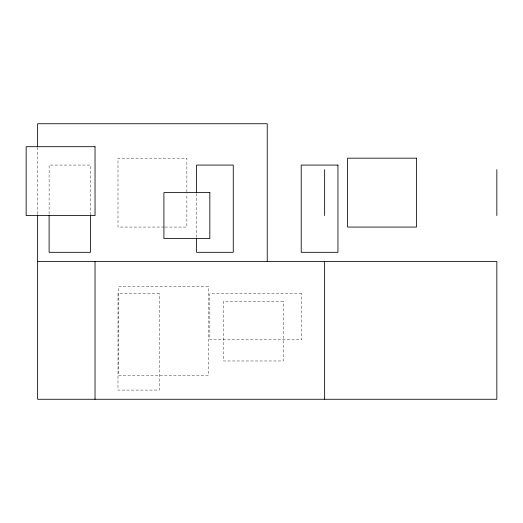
<?xml version="1.0" encoding="UTF-8"?>
<svg xmlns="http://www.w3.org/2000/svg" width="523" height="523" viewBox="0 0 523 523"><rect width="100%" height="100%" fill="white"/><g stroke="black" fill="none" stroke-linecap="round" stroke-linejoin="round"><path stroke-width="0.39" stroke-dasharray="2.62 1.96" d="M164.183 227.06L117.995 227.06L117.995 158.175L186.874 158.175L186.874 193.02M164.993 227.06L186.874 227.06L186.874 193.83M196.53 193.602L196.53 237.638M90.44 214.803L90.44 165.065L49.11 165.065L49.11 214.803M37.63 147.375L37.63 215.581M208.344 286.356L118.793 286.356L118.793 375.553L208.344 375.553L208.344 286.356M159.325 293.645L117.995 293.645L117.995 390.08L159.325 390.08L159.325 293.645M301.679 293.645L209.834 293.645L209.834 339.787L301.679 339.787L301.679 293.645M283.211 301.281L223.511 301.281L223.511 360.975L283.211 360.975L283.211 301.281"/><path stroke-width="0.78" d="M37.63 261.5L496.85 261.5L496.85 399.265L37.63 399.265L37.63 215.031M496.85 169.655L496.85 215.581M324.646 169.655L324.646 215.581M324.639 261.5L324.639 399.265M267.24 261.5L267.24 123.735L37.63 123.735L37.63 146.558M196.53 192.791L196.53 165.065L233.265 165.065L233.265 252.315L196.53 252.315L196.53 238.455M95.036 261.5L95.036 399.265M90.44 215.62L90.44 252.315L49.11 252.315L49.11 215.62M95.036 146.695L26.15 146.695L26.15 215.581L95.036 215.581L95.036 146.695M416.485 158.175L347.605 158.175L347.605 227.06L416.485 227.06L416.485 158.175M337.95 165.065L301.215 165.065L301.215 252.315L337.95 252.315L337.95 165.065M209.841 192.614L163.915 192.614L163.915 238.54L209.841 238.54L209.841 192.614"/></g></svg>
